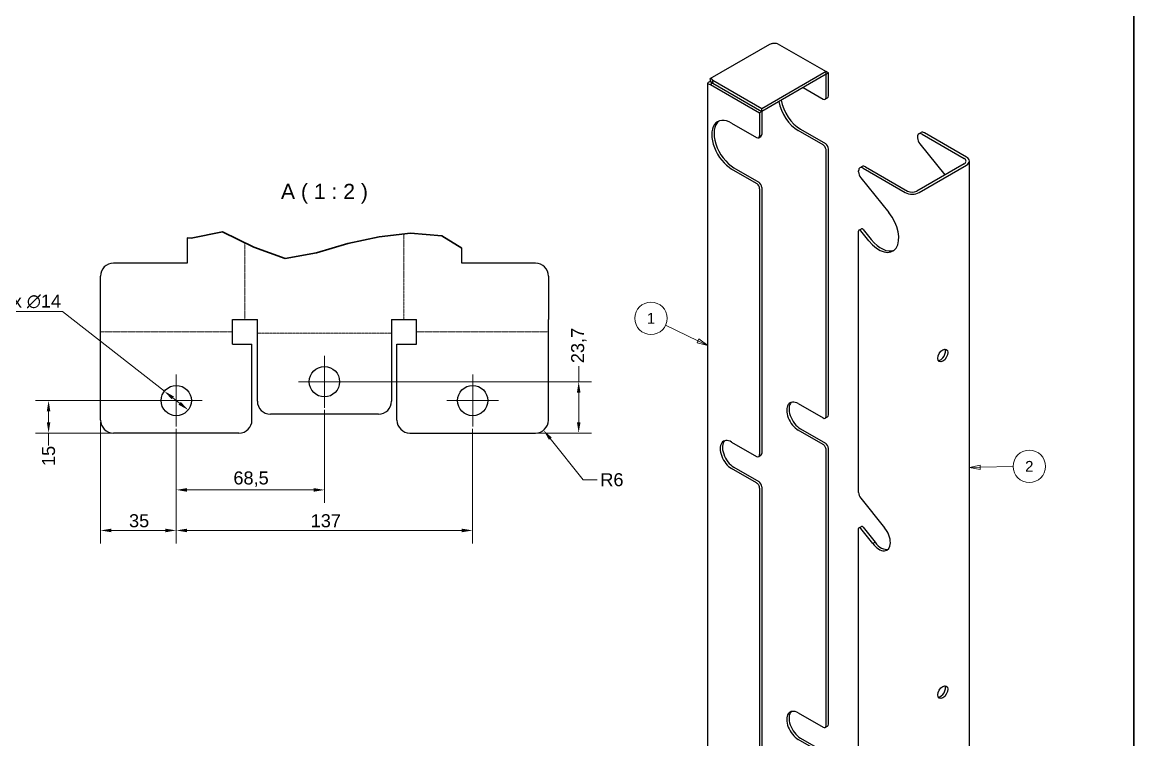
# Model space of a CAD drawing. Header units: millimetres. Extents: x 100 to 2075, y 25 to 2945.
# Drawn here: x 791 to 2075, y 1123 to 1952 of the extents above; entities that cross this region are included whole.
import ezdxf

# ---------------------------------------------------------------- set-up
doc = ezdxf.new("R2010")
doc.units = ezdxf.units.MM
doc.header["$LTSCALE"] = 5
doc.linetypes.add('CHAIN', pattern=[0.3543, 0.2362, -0.0295, 0.0591, -0.0295])
doc.layers.get('0').update_dxf_attribs({"lineweight": 18})
for name, color, linetype, lineweight in [('Bend Centerline', 7, 'CHAIN', 18), ('Border', 7, 'Continuous', 35), ('Break Line', 7, 'Continuous', 35), ('Center Mark', 7, 'Continuous', 18), ('Dimension', 7, 'Continuous', 18), ('Symbol', 7, 'Continuous', 18), ('Visible', 7, 'Continuous', 25)]:
    doc.layers.add(name, color=color, linetype=linetype, lineweight=lineweight)
doc.styles.add('Label Text', font='arial.ttf')
doc.styles.add('Note Text', font='arial.ttf')
doc.styles.add('Title', font='arial.ttf')
doc.dimstyles.new('Default - Method 2b', dxfattribs={"dimscale": 5, "dimtxt": 3, "dimasz": 2.5, "dimexe": 3, "dimexo": 0.5, "dimgap": 0.7, "dimtad": 0, "dimtoh": 1, "dimdec": 1, "dimrnd": 1e-08, "dimtxsty": 'Title', "dimcen": 0.09, "dimdle": 10, "dimclrd": 256, "dimclre": 256, "dimclrt": 7, "dimadec": 0, "dimazin": 2, "dimtfac": 0.833333, "dimtdec": 1, "dimtmove": 0, "dimatfit": 3, "dimfxl": 1, "dimtolj": 1, "dimlwd": -1, "dimlwe": -1, "dimarcsym": 0})

# ---------------------------------------------------------------- blocks, each defined once
blk = doc.blocks.new('Borders A3L')
at = {"layer": 'Border'}
blk.add_line((415, 5), (415, 589), dxfattribs=at)
blk = doc.blocks.new('*D57')
at = {"layer": 'Defpoints', "color": 0, "transparency": 16777216}
for p in [(968.8, 1484.6), (1311.2, 1484.6), (1311.2, 1364.6)]:
    blk.add_point(p, dxfattribs=at)
at = {"layer": 'Dimension', "transparency": 16777216}
for p, q in [((968.8, 1482.1), (968.8, 1349.6)), ((1311.2, 1482.1), (1311.2, 1349.6)), ((981.3, 1364.6), (1298.7, 1364.6))]:
    blk.add_line(p, q, dxfattribs=at)
for points in [[(981.3, 1366.6), (981.3, 1362.5), (968.8, 1364.6)], [(1298.7, 1366.6), (1298.7, 1362.5), (1311.2, 1364.6)]]:
    blk.add_solid(points, dxfattribs=at)
at = {"layer": 'Dimension', "color": 7, "transparency": 16777216, "insert": (1124.1, 1368.1), "char_height": 15, "attachment_point": 7, "style": 'Title'}
blk.add_mtext('\\A1;137', dxfattribs=at)
blk = doc.blocks.new('*D58')
at = {"layer": 'Defpoints', "color": 0, "transparency": 16777216}
for p in [(1140, 1506.4), (968.8, 1484.6), (968.8, 1411.4)]:
    blk.add_point(p, dxfattribs=at)
at = {"layer": 'Dimension', "transparency": 16777216}
for p, q in [((1140, 1503.9), (1140, 1396.4)), ((968.8, 1482.1), (968.8, 1396.4)), ((1127.5, 1411.4), (981.3, 1411.4))]:
    blk.add_line(p, q, dxfattribs=at)
for points in [[(981.3, 1413.5), (981.3, 1409.3), (968.8, 1411.4)], [(1127.5, 1413.5), (1127.5, 1409.3), (1140, 1411.4)]]:
    blk.add_solid(points, dxfattribs=at)
at = {"layer": 'Dimension', "color": 7, "transparency": 16777216, "insert": (1034.8, 1414.9), "char_height": 15, "attachment_point": 7, "style": 'Title'}
blk.add_mtext('\\A1;68,5', dxfattribs=at)
blk = doc.blocks.new('*D59')
at = {"layer": 'Defpoints', "color": 0, "transparency": 16777216}
for p in [(881.3, 1492.1), (968.8, 1484.6), (881.3, 1364.6)]:
    blk.add_point(p, dxfattribs=at)
at = {"layer": 'Dimension', "transparency": 16777216}
for p, q in [((881.3, 1489.6), (881.3, 1349.6)), ((968.8, 1482.1), (968.8, 1349.6)), ((956.3, 1364.6), (893.8, 1364.6))]:
    blk.add_line(p, q, dxfattribs=at)
for points in [[(893.8, 1366.6), (893.8, 1362.5), (881.3, 1364.6)], [(956.3, 1366.6), (956.3, 1362.5), (968.8, 1364.6)]]:
    blk.add_solid(points, dxfattribs=at)
at = {"layer": 'Dimension', "color": 7, "transparency": 16777216, "insert": (914.2, 1368.1), "char_height": 15, "attachment_point": 7, "style": 'Title'}
blk.add_mtext('\\A1;35', dxfattribs=at)
blk = doc.blocks.new('*D60')
at = {"layer": 'Defpoints', "color": 0, "transparency": 16777216}
for p in [(821.3, 1514.6), (968.8, 1514.6), (896.3, 1477.1)]:
    blk.add_point(p, dxfattribs=at)
at = {"layer": 'Dimension', "transparency": 16777216}
for p, q in [((966.3, 1514.6), (806.3, 1514.6)), ((821.3, 1502.1), (821.3, 1489.6)), ((893.8, 1477.1), (806.3, 1477.1)), ((821.3, 1477.1), (821.3, 1462.7))]:
    blk.add_line(p, q, dxfattribs=at)
for points in [[(819.2, 1502.1), (823.3, 1502.1), (821.3, 1514.6)], [(819.2, 1489.6), (823.3, 1489.6), (821.3, 1477.1)]]:
    blk.add_solid(points, dxfattribs=at)
at = {"layer": 'Dimension', "color": 7, "transparency": 16777216, "insert": (828.9, 1439), "char_height": 15, "attachment_point": 7, "rotation": 90, "style": 'Title'}
blk.add_mtext('\\A1;15', dxfattribs=at)
blk = doc.blocks.new('*D61')
at = {"layer": 'Defpoints', "color": 0, "transparency": 16777216}
for p in [(1140, 1536.4), (1383.7, 1477.1), (1433.7, 1477.1)]:
    blk.add_point(p, dxfattribs=at)
at = {"layer": 'Dimension', "transparency": 16777216}
for p, q in [((1433.7, 1536.4), (1433.7, 1554.3)), ((1142.5, 1536.4), (1448.7, 1536.4)), ((1433.7, 1489.6), (1433.7, 1523.9)), ((1386.2, 1477.1), (1448.7, 1477.1))]:
    blk.add_line(p, q, dxfattribs=at)
for points in [[(1431.7, 1523.9), (1435.8, 1523.9), (1433.7, 1536.4)], [(1431.7, 1489.6), (1435.8, 1489.6), (1433.7, 1477.1)]]:
    blk.add_solid(points, dxfattribs=at)
at = {"layer": 'Dimension', "color": 7, "transparency": 16777216, "insert": (1442.8, 1557.8), "char_height": 15, "attachment_point": 7, "rotation": 90, "style": 'Title'}
blk.add_mtext('\\A1;23,7', dxfattribs=at)
blk = doc.blocks.new('*D62')
at = {"layer": 'Defpoints', "color": 0, "transparency": 16777216}
for p in [(1383.7, 1492.1), (1393.1, 1480.4)]:
    blk.add_point(p, dxfattribs=at)
at = {"layer": 'Dimension', "transparency": 16777216}
for p, q in [((1438.9, 1423.1), (1400.9, 1470.6)), ((1455.2, 1423.1), (1438.9, 1423.1))]:
    blk.add_line(p, q, dxfattribs=at)
blk.add_solid([(1402.6, 1471.9), (1399.3, 1469.3), (1393.1, 1480.4)], dxfattribs=at)
at = {"layer": 'Dimension', "color": 7, "transparency": 16777216, "insert": (1458.7, 1415.5), "char_height": 15, "attachment_point": 7, "style": 'Title'}
blk.add_mtext('\\A1;R6', dxfattribs=at)
blk = doc.blocks.new('Balloon1')
at = {"layer": 'Symbol'}
for p, q in [((379.5, 288), (377.01, 287.45)), ((379.52, 287), (379.5, 288)), ((379.51, 287.5), (377.01, 287.45)), ((377.01, 287.45), (379.52, 287)), ((379.51, 287.5), (387.12, 287.65))]:
    blk.add_line(p, q, dxfattribs=at)
at = {"layer": 'Symbol', "flags": 128}
blk.add_lwpolyline([(379.5, 288), (377.01, 287.45), (379.52, 287), (379.5, 288)], dxfattribs=at)
at = {"layer": 'Symbol'}
blk.add_circle((390.86, 287.72), 3.75, dxfattribs=at)
blk.add_solid([(379.5, 288), (377.01, 287.45), (379.52, 287), (379.5, 288)], dxfattribs=at)
at = {"layer": 'Symbol', "insert": (390.86, 287.72), "char_height": 2.5, "attachment_point": 5, "style": 'Note Text'}
blk.add_mtext('2', dxfattribs=at)
blk = doc.blocks.new('Balloon2')
at = {"layer": 'Symbol'}
for p, q in [((314.31, 316.74), (306.83, 320.31)), ((314.52, 317.19), (314.09, 316.29)), ((314.09, 316.29), (316.56, 315.67)), ((314.31, 316.74), (316.56, 315.67)), ((316.56, 315.67), (314.52, 317.19))]:
    blk.add_line(p, q, dxfattribs=at)
at = {"layer": 'Symbol', "flags": 128}
blk.add_lwpolyline([(314.09, 316.29), (316.56, 315.67), (314.52, 317.19), (314.09, 316.29)], dxfattribs=at)
at = {"layer": 'Symbol'}
blk.add_circle((303.45, 321.92), 3.75, dxfattribs=at)
blk.add_solid([(314.09, 316.29), (316.56, 315.67), (314.52, 317.19), (314.09, 316.29)], dxfattribs=at)
at = {"layer": 'Symbol', "insert": (303.45, 321.92), "char_height": 2.5, "attachment_point": 5, "style": 'Note Text'}
blk.add_mtext('1', dxfattribs=at)
blk = doc.blocks.new('*D65')
at = {"layer": 'Defpoints', "color": 0, "transparency": 16777216}
for p in [(955, 1525.4), (982.5, 1503.8)]:
    blk.add_point(p, dxfattribs=at)
at = {"layer": 'Dimension', "transparency": 16777216}
for p, q in [((837.4, 1617.6), (762.4, 1617.6)), ((955, 1525.4), (837.4, 1617.6)), ((972.7, 1511.5), (964.8, 1517.7))]:
    blk.add_line(p, q, dxfattribs=at)
for points in [[(966.1, 1519.3), (963.5, 1516), (955, 1525.4)], [(974, 1513.1), (971.4, 1509.8), (982.5, 1503.8)]]:
    blk.add_solid(points, dxfattribs=at)
at = {"layer": 'Dimension', "color": 7, "transparency": 16777216, "insert": (762.4, 1621.1), "char_height": 15, "attachment_point": 7, "style": 'Title'}
blk.add_mtext('\\A1;\\fArial|b0|i0;3 x ∅14', dxfattribs=at)

msp = doc.modelspace()

# ---------------------------------------------------------------- linework, layer by layer
at = {"layer": 'Bend Centerline'}
for p, q in [((1048.13, 1608.31), (1048.13, 1696.826)), ((1231.876, 1707.02), (1231.876, 1608.31)), ((881.258, 1593.937), (1033.758, 1593.937)), ((1398.749, 1593.937), (1246.249, 1593.937)), ((1217.503, 1592.353), (1062.503, 1592.353))]:
    msp.add_line(p, q, dxfattribs=at)
at = {"layer": 'Break Line'}
for p, q in [((986.008, 1702.241), (1022.2, 1709.675)), ((1022.2, 1709.675), (1058.392, 1691.741)), ((981.258, 1702.425), (986.008, 1702.241)), ((1130.776, 1685.254), (1166.968, 1695.972)), ((1166.968, 1695.972), (1203.16, 1703.9)), ((1203.16, 1703.9), (1239.352, 1707.832)), ((1239.352, 1707.832), (1275.544, 1704.923)), ((1275.544, 1704.923), (1298.749, 1690.501)), ((1058.392, 1691.741), (1094.584, 1678.806)), ((1094.584, 1678.806), (1130.776, 1685.254))]:
    msp.add_line(p, q, dxfattribs=at)
at = {"layer": 'Center Mark', "linetype": 'Continuous'}
for p, q in [((1140.003, 1566.37), (1140.003, 1506.37)), ((968.758, 1544.564), (968.758, 1484.564)), ((1311.249, 1544.564), (1311.249, 1484.564)), ((1170.003, 1536.37), (1110.003, 1536.37)), ((998.758, 1514.564), (938.758, 1514.564)), ((1341.249, 1514.564), (1281.249, 1514.564))]:
    msp.add_line(p, q, dxfattribs=at)
at = {"layer": 'Visible'}
for p, q in [((1663.006, 1927.2), (1719.574, 1894.54)), ((1585.796, 1886.428), (1654.732, 1926.228)), ((1719.574, 1894.54), (1645.34, 1851.681)), ((1719.574, 1891.478), (1645.34, 1848.619)), ((1719.574, 1891.478), (1719.574, 1894.54)), ((1722.232, 1893.006), (1719.574, 1894.54)), ((1719.574, 1891.478), (1719.58, 1891.475)), ((1719.58, 1891.475), (1722.232, 1893.006)), ((1719.58, 1864.946), (1719.58, 1891.475)), ((1722.232, 1866.477), (1722.232, 1893.006)), ((1582.819, 651.428), (1582.819, 1881.272)), ((1588.766, 1881.276), (1586.114, 1882.807)), ((1588.766, 1881.269), (1586.114, 1879.738)), ((1586.114, 1879.738), (1642.683, 1847.078)), ((1588.766, 1881.269), (1645.334, 1848.609)), ((1645.34, 1851.681), (1588.772, 1884.341)), ((1588.772, 1881.279), (1588.772, 1884.341)), ((1588.772, 1881.279), (1645.34, 1848.619)), ((1693.064, 1876.173), (1716.045, 1862.905)), ((1718.545, 1862.657), (1721.197, 1864.188)), ((1645.34, 1848.619), (1645.34, 1851.681)), ((1645.334, 1848.609), (1642.683, 1847.078)), ((1642.683, 1847.078), (1642.683, 1820.549)), ((1645.334, 1848.609), (1645.334, 1822.08)), ((1610.421, 1835.093), (1639.147, 1818.508)), ((1716.045, 1809.832), (1687.319, 1826.417)), ((1689.97, 1827.948), (1718.697, 1811.363)), ((1826.758, 1822.706), (1829.409, 1824.237)), ((1881.773, 1795.799), (1833.159, 1823.866)), ((1641.647, 1818.26), (1644.299, 1819.791)), ((1825.205, 1819.273), (1825.205, 1818.034)), ((1827.856, 1811.2), (1856.765, 1775.237)), ((1830.508, 1822.335), (1879.121, 1794.268)), ((1719.58, 1496.502), (1719.58, 1803.709)), ((1722.232, 1498.033), (1722.232, 1805.239)), ((1879.121, 1788.144), (1824.321, 1756.505)), ((1826.972, 1754.974), (1881.773, 1786.613)), ((1885.068, 555.234), (1885.068, 1791.206)), ((1639.147, 1765.435), (1610.421, 1782.02)), ((1613.072, 1783.551), (1641.799, 1766.966)), ((1757.145, 1778.74), (1757.145, 1779.979)), ((1761.35, 1784.943), (1758.699, 1783.412)), ((1762.449, 1783.041), (1811.062, 1754.974)), ((1765.1, 1784.572), (1813.714, 1756.505)), ((1645.334, 1760.842), (1645.334, 1453.636)), ((1759.797, 1771.906), (1792.059, 1731.772)), ((1642.683, 1759.312), (1642.683, 1452.105)), ((1757.145, 1408.559), (1757.145, 1710.387)), ((1757.663, 1711.531), (1760.315, 1713.062)), ((1769.078, 1699.078), (1759.797, 1710.623)), ((1762.449, 1712.154), (1771.73, 1700.609)), ((981.258, 1702.425), (981.258, 1673.31)), ((1298.749, 1673.31), (1298.749, 1690.501)), ((981.258, 1673.31), (896.258, 1673.31)), ((1383.749, 1673.31), (1298.749, 1673.31)), ((881.258, 1608.31), (881.258, 1658.31)), ((1398.749, 1658.31), (1398.749, 1608.31)), ((881.258, 1579.564), (881.258, 1608.31)), ((1033.758, 1579.564), (1033.758, 1608.31)), ((1033.758, 1608.31), (1062.503, 1608.31)), ((1062.503, 1513.87), (1062.503, 1608.31)), ((1217.503, 1608.31), (1217.503, 1513.87)), ((1217.503, 1608.31), (1246.249, 1608.31)), ((1246.249, 1579.564), (1246.249, 1608.31)), ((1398.749, 1579.564), (1398.749, 1608.31)), ((881.258, 1492.064), (881.258, 1579.564)), ((1033.758, 1579.564), (1056.258, 1579.564)), ((1056.258, 1492.064), (1056.258, 1579.564)), ((1223.749, 1579.564), (1246.249, 1579.564)), ((1223.749, 1492.064), (1223.749, 1579.564)), ((1398.749, 1492.064), (1398.749, 1579.564)), ((1687.319, 1511.046), (1716.045, 1494.46)), ((1202.503, 1498.87), (1077.503, 1498.87)), ((1718.545, 1494.213), (1721.197, 1495.744)), ((1041.258, 1477.064), (896.258, 1477.064)), ((1238.749, 1477.064), (1383.749, 1477.064)), ((1716.045, 1463.842), (1687.319, 1480.427)), ((1689.97, 1481.958), (1718.697, 1465.373)), ((1610.421, 1466.649), (1639.147, 1450.063)), ((1641.647, 1449.816), (1644.299, 1451.347)), ((1719.58, 1139.284), (1719.58, 1457.718)), ((1722.232, 1140.815), (1722.232, 1459.249)), ((1639.147, 1419.445), (1610.421, 1436.03)), ((1613.072, 1437.561), (1641.799, 1420.976)), ((1642.683, 1413.321), (1642.683, 1094.887)), ((1645.334, 1414.852), (1645.334, 1096.418)), ((1759.797, 1401.725), (1787.198, 1367.639)), ((1757.145, 1051.342), (1757.145, 1366.629)), ((1757.663, 1367.773), (1760.315, 1369.304)), ((1773.43, 1349.428), (1759.831, 1366.822)), ((1762.483, 1368.353), (1776.081, 1350.959)), ((1776.081, 1350.959), (1773.43, 1349.428)), ((1687.319, 1153.828), (1716.045, 1137.243)), ((1718.545, 1136.996), (1721.197, 1138.526)), ((1716.045, 1106.625), (1687.319, 1123.21)), ((1689.97, 1124.741), (1718.697, 1108.156))]:
    msp.add_line(p, q, dxfattribs=at)
for centre in [(1140.003, 1536.37), (968.758, 1514.564), (1311.249, 1514.564)]:
    msp.add_circle(centre, 17.5, dxfattribs=at)
for centre, start, end in [((896.258, 1658.31), 90, 180), ((1383.749, 1658.31), 0, 90), ((1077.503, 1513.87), 180, 270), ((1202.503, 1513.87), 270, 0), ((896.258, 1492.064), 180, 270), ((1041.258, 1492.064), 270, 0), ((1238.749, 1492.064), 180, 270), ((1383.749, 1492.064), 270, 0)]:
    msp.add_arc(centre, 15, start, end, dxfattribs=at)
for centre, major_axis, start_param, end_param in [((1716.045, 1866.987), (2.5, -4.33), 5.49778714, 7.06858347), ((1718.697, 1868.518), (2.5, -4.33), 0, 0.78539816), ((1687.319, 1852.953), (-16.25, 28.146), 1.01180646, 2.35619449), ((1689.97, 1854.484), (16.25, -28.146), 4.15339911, 5.49778714), ((1610.421, 1808.556), (-16.25, 28.146), 5.49778714, 8.6393798), ((1613.072, 1810.087), (-16.25, 28.146), 0.08168004, 2.35619449), ((1830.508, 1816.211), (-3.75, 6.495), 5.49778714, 7.06858347), ((1833.159, 1817.742), (-3.75, 6.495), 5.49778714, 6.28318531), ((1639.147, 1822.59), (2.5, -4.33), 5.49778714, 7.06858347), ((1641.799, 1824.121), (2.5, -4.33), 0, 0.78539816), ((1718.697, 1807.281), (-2.5, 4.33), 3.92699082, 5.49778714), ((1830.508, 1814.972), (-3.75, 6.495), 0.78539816, 1.83259571), ((1716.045, 1805.75), (2.5, -4.33), 0.78539816, 2.35619449), ((1765.1, 1778.448), (-3.75, 6.495), 5.49778714, 6.28318531), ((1873.818, 1791.206), (7.5, 0), 5.49778714, 7.06858347), ((1873.818, 1791.206), (11.25, 0), 5.49778714, 7.06858347), ((1762.449, 1776.917), (-3.75, 6.495), 5.49778714, 7.06858347), ((1762.449, 1775.678), (-3.75, 6.495), 0.78539816, 1.83259571), ((1639.147, 1761.353), (2.5, -4.33), 0.78539816, 2.35619449), ((1641.799, 1762.884), (-2.5, 4.33), 3.92699082, 5.49778714), ((1819.017, 1759.567), (11.25, 0), 3.92699082, 5.49778714), ((1819.017, 1759.567), (7.5, 0), 3.92699082, 5.49778714), ((1780.568, 1715.425), (16.25, -28.146), 4.97418837, 8.11578102), ((1758.913, 1709.366), (-1.25, 2.165), 4.97418837, 7.06858347), ((1761.565, 1710.897), (-1.25, 2.165), 4.97418837, 6.28318531), ((1783.22, 1716.956), (16.25, -28.146), 4.97418837, 6.20150527), ((1851.721, 1568.2), (-4.063, -7.036), 0.33244695, 2.8091457), ((1687.319, 1495.736), (-9.375, 16.238), 5.49778714, 8.6393798), ((1689.97, 1497.267), (-9.375, 16.238), 0.14189705, 2.35619449), ((1716.045, 1498.543), (2.5, -4.33), 5.49778714, 7.06858347), ((1718.697, 1500.074), (2.5, -4.33), 0, 0.78539816), ((1610.421, 1451.339), (-9.375, 16.238), 5.49778714, 8.6393798), ((1613.072, 1452.87), (-9.375, 16.238), 0.14189705, 2.35619449), ((1718.697, 1461.29), (-2.5, 4.33), 3.92699082, 5.49778714), ((1639.147, 1454.146), (2.5, -4.33), 5.49778714, 7.06858347), ((1641.799, 1455.677), (2.5, -4.33), 0, 0.78539816), ((1716.045, 1459.759), (2.5, -4.33), 0.78539816, 2.35619449), ((1639.147, 1415.362), (2.5, -4.33), 0.78539816, 2.35619449), ((1641.799, 1416.893), (-2.5, 4.33), 3.92699082, 5.49778714), ((1762.449, 1405.497), (-3.75, 6.495), 0.78539816, 1.83259571), ((1758.913, 1365.608), (-1.25, 2.165), 4.95169799, 7.06858347), ((1761.565, 1367.139), (-1.25, 2.165), 4.95169799, 6.28318531), ((1780.568, 1358.208), (9.375, -16.238), 4.92920762, 8.11578102), ((1783.22, 1359.739), (9.375, -16.238), 4.92920762, 6.14128825), ((1851.721, 1179.344), (-4.063, -7.036), 0.33244695, 2.8091457), ((1687.319, 1138.519), (-9.375, 16.238), 5.49778714, 8.6393798), ((1689.97, 1140.05), (-9.375, 16.238), 0.14189705, 2.35619449), ((1716.045, 1141.326), (2.5, -4.33), 5.49778714, 7.06858347), ((1718.697, 1142.857), (2.5, -4.33), 0, 0.78539816)]:
    msp.add_ellipse(centre, major_axis=major_axis, ratio=0.57735027, start_param=start_param, end_param=end_param, dxfattribs=at)
for centre, major_axis in [((1854.373, 1566.669), (-4.063, -7.036)), ((1854.373, 1177.813), (4.063, 7.036))]:
    msp.add_ellipse(centre, major_axis=major_axis, ratio=0.57735027, dxfattribs=at)
for points, knots in [([(1654.733, 1926.226), (1655.743, 1926.808), (1658.35, 1927.736), (1661.311, 1927.596), (1663.006, 1927.2)], [0.785358404, 0.785358404, 0.785358404, 0.785358404, 1.121997376, 1.570796327, 1.570796327, 1.570796327, 1.570796327]), ([(1586.114, 1882.807), (1584.329, 1882.65), (1582.409, 1881.792), (1583.093, 1880.363), (1584.924, 1879.842), (1586.114, 1879.738)], [0, 0, 0, 0, 0.67319843, 1.12199738, 1.57079633, 1.57079633, 1.57079633, 1.57079633]), ([(1588.772, 1884.341), (1588.086, 1885.32), (1586.72, 1886.645), (1585.14, 1886.522), (1585.357, 1884.431), (1586.114, 1882.807)], [0, 0, 0, 0, 0.44879895, 0.8975979, 1.57079633, 1.57079633, 1.57079633, 1.57079633]), ([(1588.766, 1881.276), (1588.069, 1881.385), (1587.517, 1881.414), (1586.763, 1881.385), (1586.569, 1881.329), (1586.569, 1881.258), (1586.581, 1881.243), (1586.647, 1881.206), (1586.726, 1881.184), (1587.013, 1881.144), (1587.265, 1881.133), (1587.914, 1881.159), (1588.31, 1881.197), (1588.766, 1881.269)], [0, 0, 0, 0, 0.28013401, 0.28013401, 0.56019607, 0.56019607, 0.63003184, 0.63003184, 0.75231565, 0.75231565, 0.9357593, 0.9357593, 1.11918282, 1.11918282, 1.11918282, 1.11918282]), ([(1588.766, 1881.276), (1588.323, 1881.824), (1588.021, 1882.288), (1587.669, 1882.955), (1587.621, 1883.151), (1587.683, 1883.187), (1587.701, 1883.184), (1587.767, 1883.145), (1587.826, 1883.088), (1588.004, 1882.859), (1588.139, 1882.647), (1588.441, 1882.071), (1588.606, 1881.71), (1588.772, 1881.279)], [-1.11919468, -1.11919468, -1.11919468, -1.11919468, -0.83905771, -0.83905771, -0.55899268, -0.55899268, -0.48915616, -0.48915616, -0.36687106, -0.36687106, -0.18342547, -0.18342547, 0, 0, 0, 0])]:
    msp.add_open_spline(points, degree=3, knots=knots, dxfattribs=at)

# ---------------------------------------------------------------- block references
at = {"xscale": 5, "yscale": 5, "zscale": 5}
msp.add_blockref('Borders A3L', (0, 0), dxfattribs=at)
at = {"layer": 'Symbol', "xscale": 5, "yscale": 5, "zscale": 5}
for name in ['Balloon2', 'Balloon1']:
    msp.add_blockref(name, (0, 0), dxfattribs=at)

# ---------------------------------------------------------------- texts
at = {"layer": 'Symbol', "insert": (1089.723, 1742.175), "char_height": 17.5, "attachment_point": 7, "style": 'Label Text'}
msp.add_mtext('A ( 1 : 2 )', dxfattribs=at)

# ---------------------------------------------------------------- dimensions: what is measured, and where the dimension line sits
at = {"layer": 'Dimension'}
dim = msp.add_diameter_dim_2p(p1=(982.526, 1503.763), p2=(954.989, 1525.366), text='\\fArial|b0|i0;3 x <>', dimstyle='Default - Method 2b', override={"dimgap": 0.7, "dimtad": 1, "dimtih": 1, "dimdec": 1, "dimlfac": 0.4, "dimtol": 0, "dimlim": 0, "dimtp": 0, "dimtm": 0, "dimtdec": 1, "dimatfit": 2}, dxfattribs=at)
dim.commit()
dim.dimension.update_dxf_attribs({"geometry": '*D65', "text_midpoint": (798.168, 1617.607), "dimtype": 163})
for base, p1, p2, angle, override, picture, middle in [((1433.749, 1477.064), (1140.003, 1536.37), (1383.749, 1477.064), 270, {"dimgap": 0.7, "dimtoh": 0, "dimdec": 1, "dimlfac": 0.4, "dimtol": 0, "dimlim": 0, "dimtp": 0, "dimtm": 0, "dimtdec": 1, "dimtofl": 0, "dimatfit": 2}, '*D61', (1433.749, 1577.448)), ((821.258, 1514.564), (896.258, 1477.064), (968.758, 1514.564), 90, {"dimgap": 0.7, "dimtoh": 0, "dimdec": 1, "dimlfac": 0.4, "dimtol": 0, "dimlim": 0, "dimtp": 0, "dimtm": 0, "dimtdec": 1, "dimtofl": 0, "dimatfit": 2}, '*D60', (821.258, 1449.089)), ((968.758, 1411.37), (1140.003, 1506.37), (968.758, 1484.564), 180, {"dimgap": 0.7, "dimtad": 1, "dimtoh": 0, "dimdec": 1, "dimlfac": 0.4, "dimtol": 0, "dimlim": 0, "dimtp": 0, "dimtm": 0, "dimtdec": 1, "dimtofl": 0, "dimatfit": 1}, '*D58', (1054.38, 1411.37)), ((1311.249, 1364.564), (968.758, 1484.564), (1311.249, 1484.564), 180, {"dimgap": 0.7, "dimtad": 1, "dimtoh": 0, "dimdec": 1, "dimlfac": 0.4, "dimtol": 0, "dimlim": 0, "dimtp": 0, "dimtm": 0, "dimtdec": 1, "dimtofl": 0, "dimatfit": 1}, '*D57', (1140.003, 1364.564))]:
    dim = msp.add_linear_dim(base=base, p1=p1, p2=p2, angle=angle, dimstyle='Default - Method 2b', override=override, dxfattribs=at)
    dim.commit()
    dim.dimension.update_dxf_attribs({"geometry": picture, "text_midpoint": middle, "dimtype": 160})
dim = msp.add_linear_dim(base=(881.258, 1364.564), p1=(968.758, 1484.564), p2=(881.258, 1492.064), dimstyle='Default - Method 2b', override={"dimgap": 0.7, "dimtad": 1, "dimtoh": 0, "dimdec": 1, "dimlfac": 0.4, "dimtol": 0, "dimlim": 0, "dimtp": 0, "dimtm": 0, "dimtdec": 1, "dimtofl": 0, "dimatfit": 1}, dxfattribs=at)
dim.commit()
dim.dimension.update_dxf_attribs({"geometry": '*D59', "text_midpoint": (925.008, 1364.564), "dimtype": 160})
dim = msp.add_radius_dim(center=(1383.749, 1492.064), mpoint=(1393.12, 1480.352), dimstyle='Default - Method 2b', override={"dimgap": 0.7, "dimtih": 1, "dimdec": 1, "dimlfac": 0.4, "dimcen": 0, "dimtol": 0, "dimlim": 0, "dimtp": 0, "dimtm": 0, "dimtdec": 1, "dimtofl": 0}, dxfattribs=at)
dim.commit()
dim.dimension.update_dxf_attribs({"geometry": '*D62', "text_midpoint": (1470.805, 1423.126), "dimtype": 164})

doc.saveas('drawing.dxf')
